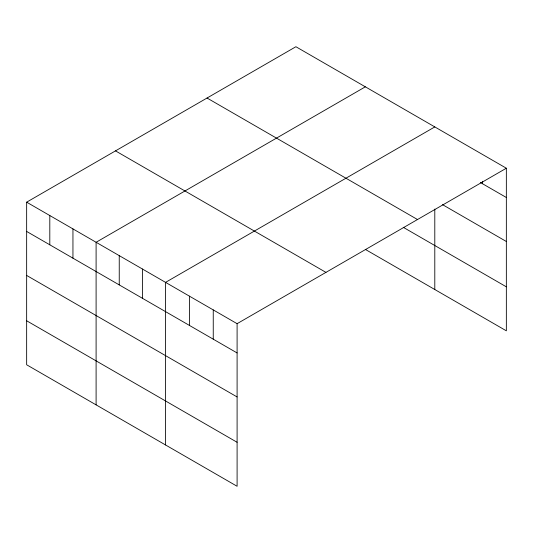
<?xml version="1.0" encoding="UTF-8"?>
<svg xmlns="http://www.w3.org/2000/svg" width="533" height="533" viewBox="0 0 533 533"><rect width="100%" height="100%" fill="white"/><g stroke="black" fill="none" stroke-linecap="round" stroke-linejoin="round"><path stroke-width="0.8" d="M26.65 202.174L237.098 323.678L237.098 486.276L26.65 364.772L26.65 202.174L295.902 46.724L506.35 168.228L506.35 330.826L365.345 249.417M365.345 86.826L96.1 242.275L96.1 404.867M434.795 126.921L165.55 282.37L165.55 444.962M237.098 323.678L506.35 168.228M480.393 182.513L506.35 197.496M442.51 204.639L506.35 241.496M207.044 98.025L417.499 219.529M403.228 227.291L506.35 286.827M115.501 150.879L325.956 272.383M26.65 231.442L237.098 352.946M26.65 275.441L237.098 396.945M26.65 320.773L237.098 442.277M482.498 181.287L482.498 183.725M434.795 209.089L434.795 289.512M213.253 309.906L213.253 339.175M189.402 296.141L189.402 325.403M142.398 269.005L142.398 298.267M119.245 255.64L119.245 284.902M72.948 228.91L72.948 258.172M49.802 215.539L49.802 244.807"/></g></svg>
